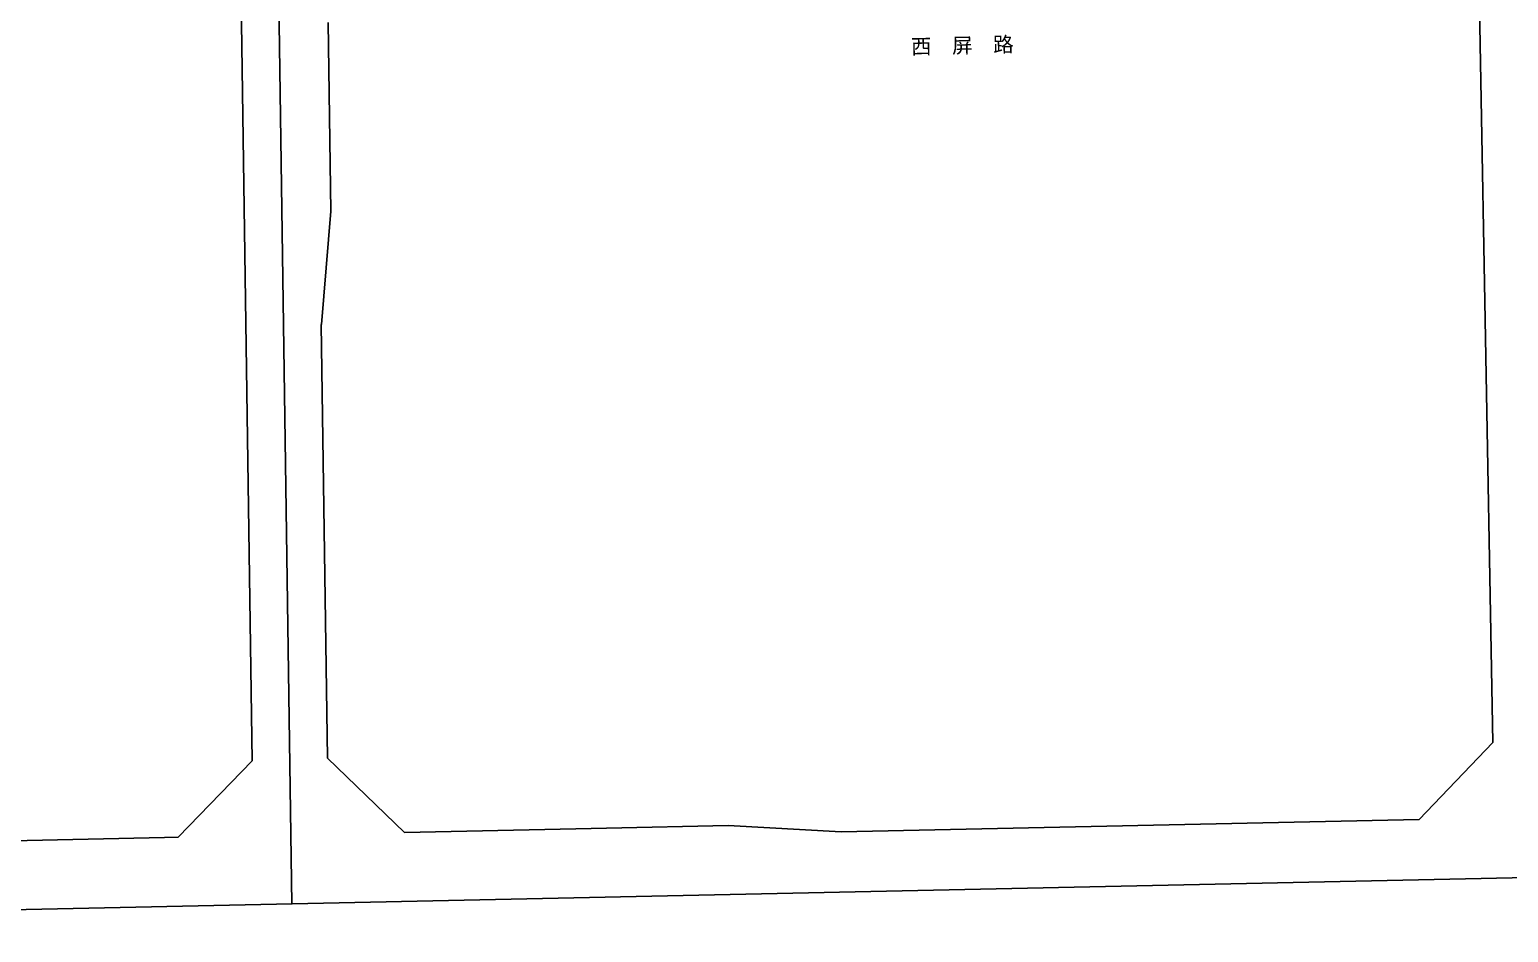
# Model space of a CAD drawing. Extents: x 529262 to 576451, y 2694391 to 2717535.
# Drawn here: x 564681 to 565073.3, y 2709071.8 to 2709311.2 of the extents above; entities that cross this region are included whole.
import ezdxf
from ezdxf.enums import TextEntityAlignment as Align
from ezdxf.xclip import XClip

# ---------------------------------------------------------------- set-up
doc = ezdxf.new("R2010")
doc.units = 0
doc.header["$XCLIPFRAME"] = 0
for name, color, linetype in [('PP-COM', 7, 'Continuous'), ('RD-中线', 40, 'Continuous'), ('RD-红线', 7, 'Continuous'), ('RD-路名', 7, 'Continuous')]:
    doc.layers.add(name, color=color, linetype=linetype)
doc.styles.add('黑体', font='simhei.ttf')

# ---------------------------------------------------------------- blocks, each defined once
blk = doc.blocks.new('A$C19FD0107')
at = {"layer": 'RD-中线', "color": 8, "linetype": 'Continuous', "flags": 128}
blk.add_lwpolyline([(-6304.35, 15846.46), (-6276.37, 15793.41, -0.118286), (-6262.53, 15739.16), (-6247.44, 14688.77)], format="xyb", dxfattribs=at)
blk.add_lwpolyline([(-6604.32, 14681.17), (-5898.79, 14696.2)], dxfattribs=at)
at = {"layer": 'RD-红线', "color": 8, "linetype": 'Continuous'}
for p, q in [((-6131.71, 14709.49), (-6164, 14708.8)), ((-6101.67, 14707.88), (-6131.71, 14709.49))]:
    blk.add_line(p, q, dxfattribs=at)
at = {"layer": 'RD-红线', "color": 8, "linetype": 'Continuous', "flags": 128}
for points in [[(-5928.82, 14731.5), (-5932.52, 14936.27)], [(-6260.84, 14925.52), (-6260.83, 14924.68), (-6260.79, 14922.28), (-6257.98, 14726.67)], [(-6237.79, 14922.42), (-6237.08, 14872.42)], [(-6239.55, 14842.38), (-6237.08, 14872.42)], [(-6239.64, 14842.38), (-6237.99, 14727.37)], [(-6101.67, 14707.88), (-5948.39, 14711.15)], [(-6172.12, 14708.63), (-6217.57, 14707.66)], [(-6277.56, 14706.38), (-6281.25, 14706.31), (-6358.2, 14704.67)]]:
    blk.add_lwpolyline(points, dxfattribs=at)
at = {"layer": 'RD-红线', "color": 8}
for points in [[(-5948.39, 14711.15), (-5928.82, 14731.5, 0.413259)], [(-6237.99, 14727.37), (-6217.57, 14707.66, 0.416246)], [(-6277.56, 14706.38), (-6257.98, 14726.67, 0.412184)]]:
    blk.add_lwpolyline(points, format="xyb", dxfattribs=at)
blk.add_lwpolyline([(-6164, 14708.8), (-6172.12, 14708.63)], dxfattribs=at)

msp = doc.modelspace()

# ---------------------------------------------------------------- block references
at = {"layer": 'PP-COM'}
ref = msp.add_blockref('A$C19FD0107', (570997.993, 2694390.603), dxfattribs=at)
XClip(ref).set_block_clipping_path([(-9366.4383134884, 14428.6043910822), (-3328.4480743363, 17452.7484863754)])

# ---------------------------------------------------------------- texts
at = {"layer": 'RD-路名', "color": 7, "style": '黑体'}
msp.add_text('西  屏  路', height=4, rotation=1.30936, dxfattribs=at).set_placement((564928.406, 2709307.043), align=Align.MIDDLE)

doc.saveas('drawing.dxf')
